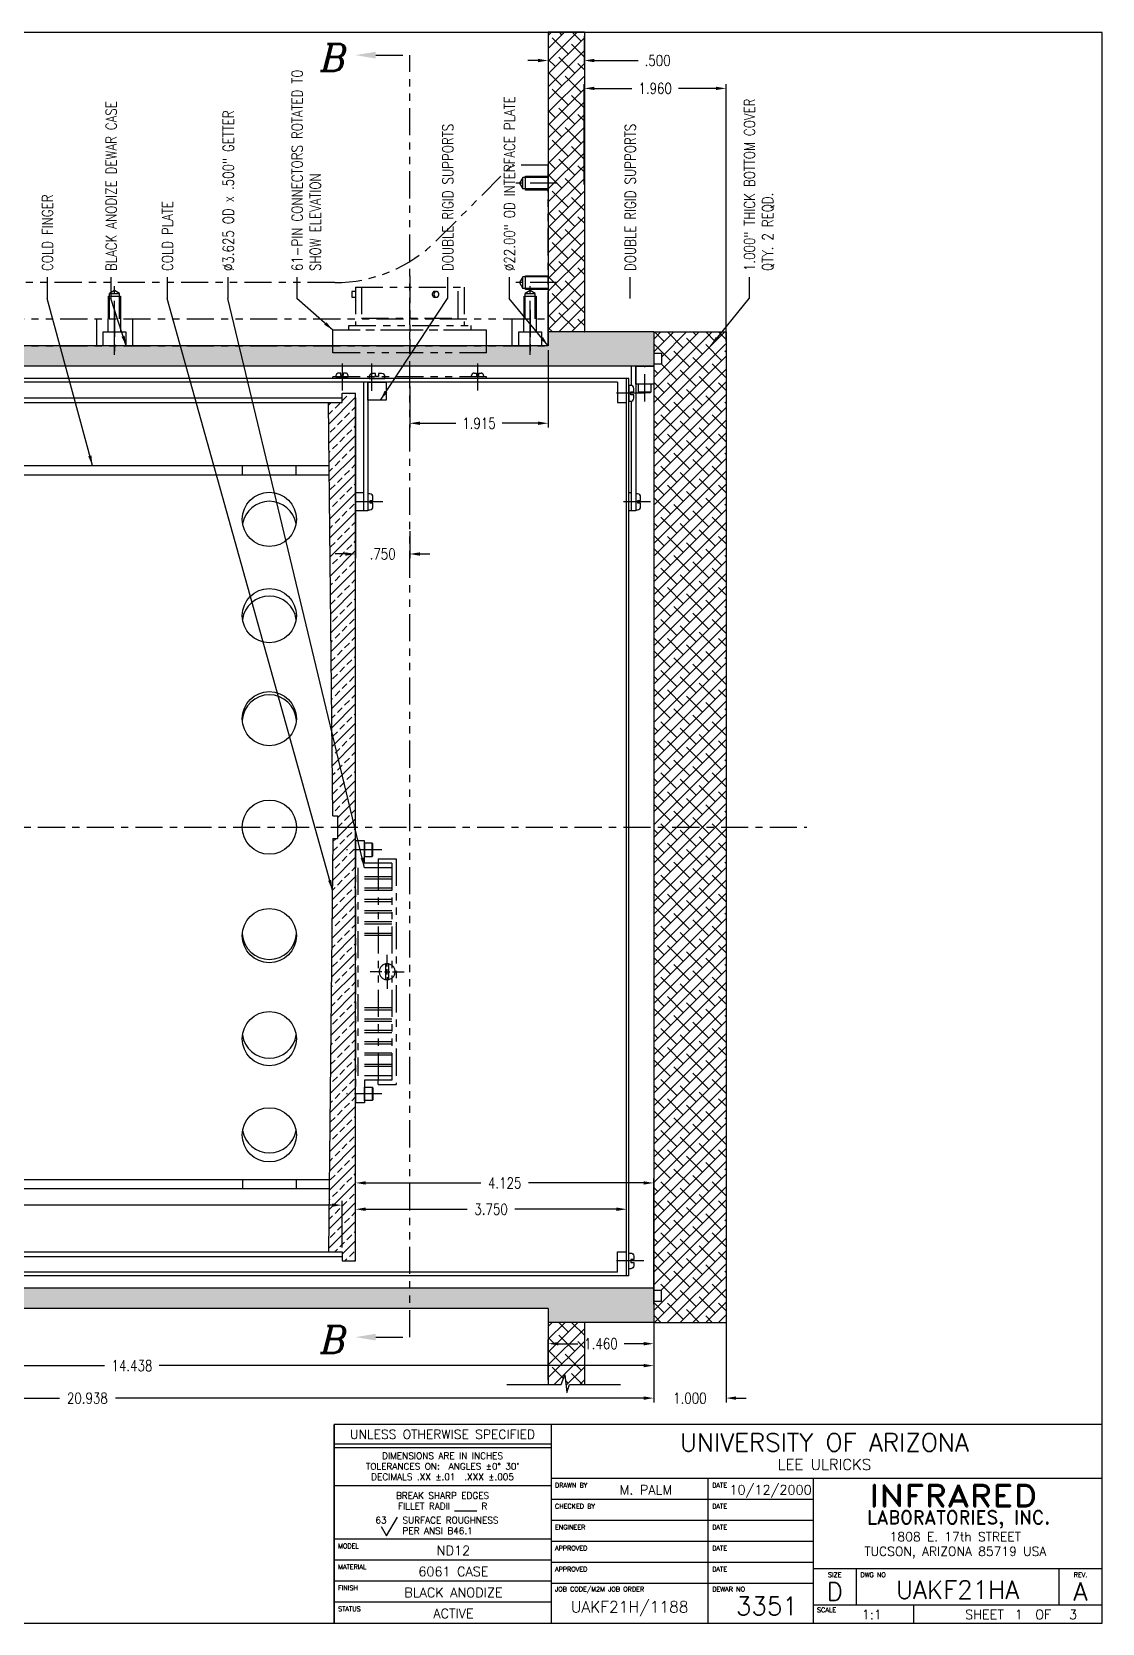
# Model space of a CAD drawing. Extents: x -84 to 28, y 0 to 23.
# Drawn here: x 13.03 to 27.83, y 0.74 to 22.75 of the extents above; entities that cross this region are included whole.
import ezdxf
from ezdxf.enums import TextEntityAlignment as Align

# ---------------------------------------------------------------- set-up
doc = ezdxf.new("R2010")
doc.units = 0
doc.header["$LTSCALE"] = 0.3
doc.header["$MEASUREMENT"] = 0
doc.linetypes.add('CENTER', pattern=[2, 1.25, -0.25, 0.25, -0.25])
doc.linetypes.add('PHANTOM', pattern=[2.5, 1.25, -0.25, 0.25, -0.25, 0.25, -0.25])
doc.layers.get('DEFPOINTS').update_dxf_attribs({"linetype": 'CONTINUOUS'})
for name, color, linetype in [('BDR1', 2, 'CONTINUOUS'), ('CENTER', 4, 'CENTER'), ('CONSTRUCT', 2, 'CONTINUOUS'), ('DIMENSION', 1, 'CONTINUOUS'), ('HATCH', 6, 'CONTINUOUS'), ('OBJECT', 2, 'CONTINUOUS'), ('PHANTOM', 5, 'PHANTOM'), ('TTL1', 2, 'CONTINUOUS'), ('TTL2', 1, 'CONTINUOUS'), ('TTL3', 6, 'CONTINUOUS')]:
    doc.layers.add(name, color=color, linetype=linetype)
doc.styles.add('ITALICC', font='italicc', dxfattribs={"height": 0.5})
doc.styles.add('ROMANS', font='romans.shx', dxfattribs={"width": 0.8, "height": 0.15})
doc.styles.add('TTL_FNCY', font='romand.shx')
doc.styles.add('TTL_STD', font='ROMANS.SHX')
doc.dimstyles.new('D-SIZE', dxfattribs={"dimscale": 0, "dimtxt": 0.15, "dimasz": 0.14, "dimexe": 0.06, "dimexo": 0.06, "dimgap": 0.09, "dimtad": 0, "dimdec": 3, "dimzin": 4, "dimtxsty": 'ROMANS', "dimcen": 0.09, "dimazin": 3, "dimtfac": 1, "dimtdec": 3, "dimtofl": 0, "dimtmove": 0, "dimatfit": 3, "dimtolj": 1, "dimtzin": 4})
pattern_1 = [(45, (39.09816, 11.75323), (-0.08838835, 0.08838835), []), (135, (39.09816, 11.75323), (-0.26516504, 0.08838835), [0.3125, -0.1875])]

# ---------------------------------------------------------------- blocks, each defined once
blk = doc.blocks.new('*U15')
at = {"layer": 'CENTER'}
blk.add_line((-0.205, 0), (0.25, 0), dxfattribs=at)
at = {"layer": 'OBJECT'}
blk.add_lwpolyline([(-0.026, 0.1095, 0.4142136), (-0.068, 0.0675), (-0.068, 0.0195), (-0.028, 0.0195), (-0.028, -0.0195), (-0.068, -0.0195), (-0.068, -0.0675, 0.4142136), (-0.026, -0.1095), (0, -0.1095), (0, 0.1095)], format="xyb", close=True, dxfattribs=at)
blk = doc.blocks.new('DSIZE')
at = {"layer": 'BDR1'}
for p, q in [((0, 22), (0, 0)), ((34, 22), (0, 22)), ((34, 0), (34, 22)), ((0, 0), (34, 0))]:
    blk.add_line(p, q, dxfattribs=at)
at = {"layer": 'TTL1'}
for p, q in [((23.375, 2.75), (23.375, 0)), ((23.375, 0), (23.375, 2.75)), ((34, 2.75), (23.375, 2.75)), ((26.375, 2.75), (26.375, 0)), ((26.375, 2.475), (23.375, 2.475)), ((26.375, 2.425), (23.375, 2.425)), ((34, 2), (26.375, 2)), ((28.55, 0), (28.55, 2)), ((30, 2), (30, 0)), ((26.375, 1.9), (23.375, 1.9)), ((30, 1.71), (26.375, 1.71)), ((30, 1.42), (26.375, 1.42)), ((26.375, 1.16), (23.375, 1.16)), ((30, 1.13), (26.375, 1.13)), ((26.375, 0.87), (23.375, 0.87)), ((30, 0.84), (26.375, 0.84)), ((34, 0.75), (30, 0.75)), ((30.6, 0.25), (30.6, 0.75)), ((33.4, 0.75), (33.4, 0.25)), ((26.375, 0.58), (23.375, 0.58)), ((30, 0.55), (26.375, 0.55)), ((26.375, 0.29), (23.375, 0.29)), ((34, 0.25), (30, 0.25)), ((31.39, 0.25), (31.39, 0))]:
    blk.add_line(p, q, dxfattribs=at)
at = {"layer": 'TTL3'}
for p, q in [((24.026, 1.338), (24.101, 1.208)), ((24.101, 1.208), (24.251, 1.468))]:
    blk.add_line(p, q, dxfattribs=at)
at = {"layer": 'TTL1', "style": 'TTL_STD'}
for tag, height, flags, p in [('DWG-NAME', 0.25, 4, (30.157, 2.375)), ('DWG-NO', 0.25, 4, (32, 0.337)), ('CODE', 0.156, 12, (27.463, 0.148)), ('DEWAR-NO', 0.25, 12, (29.362, 0.113))]:
    blk.add_attdef(tag, text='', height=height, dxfattribs=dict(at, flags=flags)).set_placement(p, align=Align.CENTER)
at = {"layer": 'TTL2'}
for s, height, style, p in [('UNLESS OTHERWISE SPECIFIED', 0.125, 'TTL_STD', (24.875, 2.55)), ('LABORATORIES, INC.', 0.1875, 'TTL_FNCY', (32.015, 1.371)), ('1808 E. 17th STREET', 0.125, 'TTL_STD', (31.968, 1.133)), ('TUCSON, ARIZONA 85719 USA', 0.125, 'TTL_STD', (31.968, 0.931)), ('D', 0.25, 'TTL_STD', (30.3, 0.312)), ('SHEET    OF', 0.13, 'TTL_STD', (32.7, 0.055))]:
    blk.add_text(s, height=height, dxfattribs=dict(at, style=style)).set_placement(p, align=Align.CENTER)
at = {"layer": 'TTL2', "style": 'TTL_FNCY', "width": 1.115273}
blk.add_text('INFRARED', height=0.3, dxfattribs=at).set_placement((30.777, 1.612), (33.103, 1.612), align=Align.FIT)
at = {"layer": 'TTL2', "style": 'TTL_STD'}
for tag, height, flags, p in [('DWG-DESC', 0.15, 4, (30.157, 2.12)), ('DRAFTER', 0.13, 4, (27.687, 1.78)), ('DATE-ISSUE', 0.13, 4, (29.412, 1.78)), ('MODEL', 0.13, 4, (25.025, 0.94)), ('MAT_L', 0.13, 12, (25.025, 0.65)), ('FIN', 0.13, 12, (25.025, 0.36)), ('DWG-REV', 0.25, 12, (33.7, 0.312)), ('STATUS', 0.13, 12, (25.025, 0.07)), ('DWG-SCALE', 0.13, 12, (30.812, 0.055)), ('SH_NO', 0.13, 4, (32.844, 0.055)), ('SH_NO', 0.13, 4, (33.597, 0.055))]:
    blk.add_attdef(tag, text='', height=height, dxfattribs=dict(at, flags=flags)).set_placement(p, align=Align.CENTER)
at = {"layer": 'TTL3', "style": 'TTL_STD'}
for s, height, p in [("TOLERANCES ON:  ANGLES %%p0%%d 30'", 0.09, (24.875, 2.124)), ('DIMENSIONS ARE IN INCHES', 0.09, (24.875, 2.27)), ('DECIMALS .XX %%p.01  .XXX %%p.005', 0.09, (24.875, 1.979)), ('BREAK SHARP EDGES', 0.09, (24.875, 1.72)), ('FILLET RADII %%u     %%u R', 0.09, (24.875, 1.574)), ('63', 0.09, (24.024, 1.379)), ('SIZE', 0.065, (30.3, 0.637)), ('REV.', 0.065, (33.7, 0.637))]:
    blk.add_text(s, height=height, dxfattribs=at).set_placement(p, align=Align.CENTER)
for s, height, p in [('DRAWN BY', 0.065, (26.43, 1.875)), ('DATE', 0.065, (28.605, 1.875)), ('CHECKED BY', 0.065, (26.43, 1.585)), ('DATE', 0.065, (28.605, 1.585)), ('SURFACE ROUGHNESS', 0.09, (24.321, 1.379)), ('PER ANSI B46.1', 0.09, (24.321, 1.233)), ('ENGINEER', 0.065, (26.43, 1.295)), ('DATE', 0.065, (28.605, 1.295)), ('MODEL', 0.065, (23.43, 1.035)), ('APPROVED', 0.065, (26.43, 1.005)), ('DATE', 0.065, (28.605, 1.005)), ('MATERIAL', 0.065, (23.43, 0.745)), ('APPROVED', 0.065, (26.43, 0.715)), ('DATE', 0.065, (28.605, 0.715)), ('DWG NO', 0.065, (30.655, 0.637)), ('FINISH', 0.065, (23.43, 0.455)), ('JOB CODE/M2M JOB ORDER', 0.065, (26.43, 0.438)), ('DEWAR NO', 0.065, (28.605, 0.438)), ('STATUS', 0.065, (23.43, 0.165)), ('SCALE', 0.065, (30.055, 0.15))]:
    blk.add_text(s, height=height, dxfattribs=at).set_placement(p)
blk = doc.blocks.new('*D22')
at = {"layer": 'DEFPOINTS', "color": 0}
for p in [(21.63, 5.097), (22.63, 5.097), (22.63, 3.856)]:
    blk.add_point(p, dxfattribs=at)
at = {"layer": 'DIMENSION', "color": 0}
for p, q in [((21.63, 5.037), (21.63, 3.796)), ((22.63, 5.037), (22.63, 3.796)), ((21.49, 3.856), (21.35, 3.856)), ((22.77, 3.856), (22.91, 3.856))]:
    blk.add_line(p, q, dxfattribs=at)
for points in [[(21.49, 3.879), (21.49, 3.832), (21.63, 3.856)], [(22.77, 3.879), (22.77, 3.832), (22.63, 3.856)]]:
    blk.add_solid(points, dxfattribs=at)
at = {"layer": 'DIMENSION', "color": 0, "insert": (22.13, 3.856), "char_height": 0.15, "attachment_point": 5, "style": 'ROMANS'}
blk.add_mtext('\\A1;1.000', dxfattribs=at)
blk = doc.blocks.new('PC')
at = {"layer": 'PHANTOM'}
for p, q in [((66.54, 24.308), (66.54, 23.254)), ((65.74, 24.093), (65.74, 24.013)), ((65.79, 24.093), (65.74, 24.093)), ((65.74, 24.013), (65.79, 24.013)), ((65.79, 24.153), (65.79, 23.621)), ((65.79, 24.153), (67.29, 24.153)), ((65.87, 24.153), (65.87, 23.724)), ((66.885, 24.093), (66.908, 24.093)), ((66.885, 24.013), (66.908, 24.013)), ((67.21, 23.724), (67.21, 24.153)), ((67.29, 24.153), (67.29, 23.621)), ((67.602, 23.558), (65.477, 23.558)), ((65.477, 23.246), (65.477, 23.558)), ((65.87, 23.724), (67.21, 23.724)), ((67.602, 23.246), (67.602, 23.558)), ((67.602, 23.246), (65.477, 23.246))]:
    blk.add_line(p, q, dxfattribs=at)
for points in [[(66.885, 24.093), (66.885, 24.093), (66.885, 24.093), (66.885, 24.093, 0.111998), (66.872, 24.09, 0.103098), (66.861, 24.082, 0.092589), (66.853, 24.069, 0.086319), (66.851, 24.053, 0.086319)], [(66.851, 24.053, 0.086319), (66.853, 24.038, 0.092589), (66.861, 24.025, 0.103098), (66.872, 24.016, 0.111998), (66.885, 24.013), (66.885, 24.013), (66.885, 24.013)]]:
    blk.add_lwpolyline(points, format="xyb", dxfattribs=at)
blk.add_lwpolyline([(66.874, 24.053, 0.086319), (66.876, 24.038, 0.092589), (66.884, 24.025, 0.103098), (66.895, 24.016, 0.111998), (66.908, 24.013, 0.111998), (66.921, 24.016, 0.103098), (66.933, 24.025, 0.092589), (66.94, 24.038, 0.086319), (66.943, 24.053, 0.086319), (66.94, 24.069, 0.092589), (66.933, 24.082, 0.103098), (66.921, 24.09, 0.111998), (66.908, 24.093, 0.111998), (66.895, 24.09, 0.103098), (66.884, 24.082, 0.092589), (66.876, 24.069, 0.086319)], format="xyb", close=True, dxfattribs=at)
blk.add_lwpolyline([(67.383, 23.621), (67.383, 23.558), (65.696, 23.558), (65.696, 23.621)], close=True, dxfattribs=at)
blk = doc.blocks.new('*D24')
at = {"layer": 'DEFPOINTS', "color": 0}
for p in [(0.693, 5.097), (21.63, 5.097), (0.693, 3.856)]:
    blk.add_point(p, dxfattribs=at)
at = {"layer": 'DIMENSION', "color": 0}
for p, q in [((0.693, 5.037), (0.693, 3.796)), ((21.63, 5.037), (21.63, 3.796)), ((0.833, 3.856), (13.408, 3.856)), ((21.49, 3.856), (14.182, 3.856))]:
    blk.add_line(p, q, dxfattribs=at)
for points in [[(0.833, 3.879), (0.833, 3.832), (0.693, 3.856)], [(21.49, 3.879), (21.49, 3.832), (21.63, 3.856)]]:
    blk.add_solid(points, dxfattribs=at)
at = {"layer": 'DIMENSION', "color": 0, "insert": (13.795, 3.856), "char_height": 0.15, "attachment_point": 5, "style": 'ROMANS'}
blk.add_mtext('\\A1;20.938', dxfattribs=at)
blk = doc.blocks.new('*D26')
at = {"layer": 'DEFPOINTS', "color": 0}
for p in [(7.193, 5.097), (21.63, 5.097), (7.193, 4.305)]:
    blk.add_point(p, dxfattribs=at)
at = {"layer": 'DIMENSION', "color": 0}
for p, q in [((7.193, 5.037), (7.193, 4.245)), ((21.63, 5.037), (21.63, 4.245)), ((7.333, 4.305), (14.033, 4.305)), ((21.49, 4.305), (14.79, 4.305))]:
    blk.add_line(p, q, dxfattribs=at)
for points in [[(7.333, 4.329), (7.333, 4.282), (7.193, 4.305)], [(21.49, 4.329), (21.49, 4.282), (21.63, 4.305)]]:
    blk.add_solid(points, dxfattribs=at)
at = {"layer": 'DIMENSION', "color": 0, "insert": (14.412, 4.305), "char_height": 0.15, "attachment_point": 5, "style": 'ROMANS'}
blk.add_mtext('\\A1;14.438', dxfattribs=at)
blk = doc.blocks.new('*D27')
at = {"layer": 'DEFPOINTS', "color": 0}
for p in [(17.318, 6.525), (4.568, 5.816), (17.318, 5.878)]:
    blk.add_point(p, dxfattribs=at)
at = {"layer": 'DIMENSION', "color": 0}
for p, q in [((4.568, 5.876), (4.568, 6.585)), ((4.708, 6.525), (10.564, 6.525)), ((17.178, 6.525), (11.321, 6.525)), ((17.318, 5.938), (17.318, 6.585))]:
    blk.add_line(p, q, dxfattribs=at)
for points in [[(4.708, 6.548), (4.708, 6.502), (4.568, 6.525)], [(17.178, 6.548), (17.178, 6.502), (17.318, 6.525)]]:
    blk.add_solid(points, dxfattribs=at)
at = {"layer": 'DIMENSION', "color": 0, "insert": (10.943, 6.525), "char_height": 0.15, "attachment_point": 5, "style": 'ROMANS'}
blk.add_mtext('\\A1;12.750', dxfattribs=at)
blk = doc.blocks.new('*D28')
at = {"layer": 'DEFPOINTS', "color": 0}
for p in [(21.63, 6.832), (17.505, 5.753), (21.63, 5.097)]:
    blk.add_point(p, dxfattribs=at)
at = {"layer": 'DIMENSION', "color": 0}
for p, q in [((17.505, 5.813), (17.505, 6.892)), ((17.645, 6.832), (19.238, 6.832)), ((21.49, 6.832), (19.898, 6.832)), ((21.63, 5.157), (21.63, 6.892))]:
    blk.add_line(p, q, dxfattribs=at)
for points in [[(17.645, 6.855), (17.645, 6.809), (17.505, 6.832)], [(21.49, 6.855), (21.49, 6.809), (21.63, 6.832)]]:
    blk.add_solid(points, dxfattribs=at)
at = {"layer": 'DIMENSION', "color": 0, "insert": (19.568, 6.832), "char_height": 0.15, "attachment_point": 5, "style": 'ROMANS'}
blk.add_mtext('\\A1;4.125', dxfattribs=at)
blk = doc.blocks.new('PH_GETTER')
at = {"layer": 'PHANTOM'}
for p, q in [((-25.662, -0.188), (-25.662, -3.812)), ((-25.537, -0.188), (-25.662, -0.188)), ((-25.537, -0.5), (-25.537, -0.188)), ((-25.3, -0.312), (-25.787, -0.312)), ((-25.349, -0.438), (-25.099, -0.438)), ((-25.349, -0.438), (-25.349, -0.5)), ((-25.099, -0.438), (-25.099, -3.562)), ((-25.63, -0.562), (-25.63, -3.438)), ((-25.162, -0.562), (-25.63, -0.562)), ((-25.349, -0.5), (-25.537, -0.5)), ((-25.349, -0.5), (-25.349, -3.5)), ((-25.162, -0.5), (-25.349, -0.5)), ((-25.162, -0.5), (-25.162, -3.5)), ((-25.162, -0.688), (-25.63, -0.688)), ((-25.162, -0.719), (-25.63, -0.719)), ((-25.162, -0.844), (-25.63, -0.844)), ((-25.162, -0.875), (-25.63, -0.875)), ((-25.162, -1), (-25.63, -1)), ((-25.162, -1.031), (-25.63, -1.031)), ((-25.162, -1.156), (-25.63, -1.156)), ((-25.162, -1.188), (-25.63, -1.188)), ((-25.162, -1.312), (-25.63, -1.312)), ((-25.162, -1.344), (-25.63, -1.344)), ((-25.162, -1.469), (-25.63, -1.469)), ((-25.162, -1.5), (-25.63, -1.5)), ((-25.224, -1.927), (-25.224, -1.765)), ((-25.224, -2.037), (-25.224, -1.964)), ((-25.297, -2), (-25.459, -2)), ((-25.261, -2), (-25.188, -2)), ((-25.224, -2.073), (-25.224, -2.235)), ((-25.151, -2), (-24.99, -2)), ((-25.162, -2.5), (-25.63, -2.5)), ((-25.162, -2.531), (-25.63, -2.531)), ((-25.162, -2.656), (-25.63, -2.656)), ((-25.162, -2.688), (-25.63, -2.688)), ((-25.162, -2.812), (-25.63, -2.812)), ((-25.162, -2.844), (-25.63, -2.844)), ((-25.162, -2.969), (-25.63, -2.969)), ((-25.162, -3), (-25.63, -3)), ((-25.162, -3.125), (-25.63, -3.125)), ((-25.162, -3.156), (-25.63, -3.156)), ((-25.162, -3.281), (-25.63, -3.281)), ((-25.162, -3.312), (-25.63, -3.312)), ((-25.162, -3.438), (-25.63, -3.438)), ((-25.537, -3.5), (-25.537, -3.812)), ((-25.349, -3.5), (-25.537, -3.5)), ((-25.162, -3.5), (-25.349, -3.5)), ((-25.349, -3.562), (-25.349, -3.5)), ((-25.3, -3.688), (-25.787, -3.688)), ((-25.537, -3.596), (-25.434, -3.596)), ((-25.537, -3.779), (-25.537, -3.596)), ((-25.434, -3.596), (-25.434, -3.779)), ((-25.434, -3.596), (-25.425, -3.605)), ((-25.425, -3.605), (-25.425, -3.77)), ((-25.349, -3.562), (-25.099, -3.562)), ((-25.537, -3.812), (-25.662, -3.812)), ((-25.434, -3.779), (-25.537, -3.779)), ((-25.425, -3.77), (-25.434, -3.779))]:
    blk.add_line(p, q, dxfattribs=at)
blk.add_lwpolyline([(-25.434, -0.404), (-25.425, -0.395), (-25.425, -0.23), (-25.434, -0.221), (-25.537, -0.221), (-25.537, -0.404), (-25.434, -0.404), (-25.434, -0.221)], dxfattribs=at)
for points in [[(-25.205, -1.892, 1), (-25.244, -2.108), (-25.244, -1.892)], [(-25.244, -2.108, 1), (-25.205, -1.892), (-25.205, -2.108)]]:
    blk.add_lwpolyline(points, format="xyb", dxfattribs=at)
blk = doc.blocks.new('*D38')
at = {"layer": 'DEFPOINTS', "color": 0}
for p in [(21.255, 6.468), (17.505, 6.206), (21.255, 5.878)]:
    blk.add_point(p, dxfattribs=at)
at = {"layer": 'DIMENSION', "color": 0}
for p, q in [((17.505, 6.266), (17.505, 6.528)), ((17.645, 6.468), (19.05, 6.468)), ((21.115, 6.468), (19.71, 6.468)), ((21.255, 5.938), (21.255, 6.528))]:
    blk.add_line(p, q, dxfattribs=at)
for points in [[(17.645, 6.492), (17.645, 6.445), (17.505, 6.468)], [(21.115, 6.492), (21.115, 6.445), (21.255, 6.468)]]:
    blk.add_solid(points, dxfattribs=at)
at = {"layer": 'DIMENSION', "color": 0, "insert": (19.38, 6.468), "char_height": 0.15, "attachment_point": 5, "style": 'ROMANS'}
blk.add_mtext('\\A1;3.750', dxfattribs=at)
blk = doc.blocks.new('*D39')
at = {"layer": 'DEFPOINTS', "color": 0}
for p in [(17.505, 17.753), (18.255, 15.909), (18.255, 15.531)]:
    blk.add_point(p, dxfattribs=at)
at = {"layer": 'DIMENSION', "color": 0}
for p, q in [((17.505, 17.693), (17.505, 15.471)), ((18.255, 15.849), (18.255, 15.471)), ((17.365, 15.531), (17.225, 15.531)), ((18.395, 15.531), (18.535, 15.531))]:
    blk.add_line(p, q, dxfattribs=at)
for points in [[(17.365, 15.554), (17.365, 15.507), (17.505, 15.531)], [(18.395, 15.554), (18.395, 15.507), (18.255, 15.531)]]:
    blk.add_solid(points, dxfattribs=at)
at = {"layer": 'DIMENSION', "color": 0, "insert": (17.88, 15.531), "char_height": 0.15, "attachment_point": 5, "style": 'ROMANS'}
blk.add_mtext('\\A1;.750', dxfattribs=at)
blk = doc.blocks.new('*D52')
at = {"layer": 'DEFPOINTS', "color": 0}
for p in [(20.17, 18.409), (18.255, 17.909), (20.17, 17.339)]:
    blk.add_point(p, dxfattribs=at)
at = {"layer": 'DIMENSION', "color": 0}
for p, q in [((20.17, 18.349), (20.17, 17.279)), ((18.255, 17.849), (18.255, 17.279)), ((18.395, 17.339), (18.891, 17.339)), ((20.03, 17.339), (19.534, 17.339))]:
    blk.add_line(p, q, dxfattribs=at)
for points in [[(18.395, 17.363), (18.395, 17.316), (18.255, 17.339)], [(20.03, 17.363), (20.03, 17.316), (20.17, 17.339)]]:
    blk.add_solid(points, dxfattribs=at)
at = {"layer": 'DIMENSION', "color": 0, "insert": (19.213, 17.339), "char_height": 0.15, "attachment_point": 5, "style": 'ROMANS'}
blk.add_mtext('\\A1;1.915', dxfattribs=at)
blk = doc.blocks.new('*D54')
at = {"layer": 'DEFPOINTS', "color": 0}
for p in [(22.63, 21.971), (20.67, 20.581), (22.63, 18.409)]:
    blk.add_point(p, dxfattribs=at)
at = {"layer": 'DIMENSION', "color": 0}
for p, q in [((20.67, 20.641), (20.67, 22.031)), ((22.63, 18.469), (22.63, 22.031)), ((20.81, 21.971), (21.329, 21.971)), ((22.49, 21.971), (21.972, 21.971))]:
    blk.add_line(p, q, dxfattribs=at)
for points in [[(20.81, 21.994), (20.81, 21.948), (20.67, 21.971)], [(22.49, 21.994), (22.49, 21.948), (22.63, 21.971)]]:
    blk.add_solid(points, dxfattribs=at)
at = {"layer": 'DIMENSION', "color": 0, "insert": (21.65, 21.971), "char_height": 0.15, "attachment_point": 5, "style": 'ROMANS'}
blk.add_mtext('\\A1;1.960', dxfattribs=at)
blk = doc.blocks.new('*D55')
at = {"layer": 'DEFPOINTS', "color": 0}
for p in [(20.17, 22.753), (20.67, 22.753), (20.67, 22.356)]:
    blk.add_point(p, dxfattribs=at)
at = {"layer": 'DIMENSION', "color": 0}
for p, q in [((20.17, 22.693), (20.17, 22.296)), ((20.67, 22.693), (20.67, 22.296)), ((20.03, 22.356), (19.89, 22.356)), ((20.81, 22.356), (21.414, 22.356))]:
    blk.add_line(p, q, dxfattribs=at)
for points in [[(20.03, 22.38), (20.03, 22.333), (20.17, 22.356)], [(20.81, 22.38), (20.81, 22.333), (20.67, 22.356)]]:
    blk.add_solid(points, dxfattribs=at)
at = {"layer": 'DIMENSION', "color": 0, "insert": (21.684, 22.356), "char_height": 0.15, "attachment_point": 5, "style": 'ROMANS'}
blk.add_mtext('\\A1;.500', dxfattribs=at)
blk = doc.blocks.new('*D56')
at = {"layer": 'DEFPOINTS', "color": 0}
for p in [(21.63, 4.641), (20.17, 4.608), (20.17, 4.045)]:
    blk.add_point(p, dxfattribs=at)
at = {"layer": 'DIMENSION', "color": 0}
for p, q in [((20.17, 4.105), (20.17, 4.668)), ((20.31, 4.608), (20.579, 4.608)), ((21.49, 4.608), (21.222, 4.608)), ((21.63, 4.581), (21.63, 4.548))]:
    blk.add_line(p, q, dxfattribs=at)
for points in [[(20.31, 4.632), (20.31, 4.585), (20.17, 4.608)], [(21.49, 4.632), (21.49, 4.585), (21.63, 4.608)]]:
    blk.add_solid(points, dxfattribs=at)
at = {"layer": 'DIMENSION', "color": 0, "insert": (20.9, 4.608), "char_height": 0.15, "attachment_point": 5, "style": 'ROMANS'}
blk.add_mtext('\\A1;1.460', dxfattribs=at)
blk = doc.blocks.new('*U113')
at = {"layer": 'CENTER'}
blk.add_line((-0.125, 0), (0.5, 0), dxfattribs=at)
at = {"layer": 'PHANTOM'}
for p, q in [((0.194, 0.0885), (0.375, 0.0885)), ((0.194, -0.0885), (0.375, -0.0885))]:
    blk.add_line(p, q, dxfattribs=at)
blk.add_lwpolyline([(0, 0.15625), (0.194, 0.15625), (0.194, -0.15625), (0, -0.15625)], dxfattribs=at)
blk = doc.blocks.new('GUSSET_ASSEM_SIDE')
at = {"layer": 'PHANTOM'}
for p, q in [((-20.467, 15.057), (-19.428, 16.096)), ((-18.928, 16.096), (-19.428, 16.096)), ((-18.928, 13.971), (-18.928, 16.096)), ((-18.928, 15.925), (-19.278, 15.925)), ((-18.803, 15.846), (-19.451, 15.846)), ((-18.928, 15.766), (-19.278, 15.766)), ((-18.928, 14.55), (-19.278, 14.55)), ((-30.928, 14.221), (-30.678, 14.471)), ((-30.746, 13.971), (-30.746, 14.321)), ((-30.678, 13.846), (-30.678, 14.487)), ((-21.881, 14.471), (-30.678, 14.471)), ((-30.61, 13.971), (-30.61, 14.321)), ((-24.996, 13.971), (-24.996, 14.321)), ((-24.928, 13.846), (-24.928, 14.487)), ((-24.86, 13.971), (-24.86, 14.321)), ((-18.803, 14.471), (-19.451, 14.471)), ((-18.928, 14.391), (-19.278, 14.391)), ((-19.246, 13.971), (-19.246, 14.321)), ((-19.178, 13.846), (-19.178, 14.487)), ((-19.11, 13.971), (-19.11, 14.321)), ((-30.928, 13.971), (-30.928, 14.221)), ((-30.678, 14.096), (-30.678, 13.471)), ((-24.928, 14.096), (-24.928, 13.471)), ((-19.178, 14.096), (-19.178, 13.471)), ((-30.928, 13.971), (-30.928, 13.596)), ((-30.928, 13.971), (-18.928, 13.971)), ((-30.928, 13.971), (-18.928, 13.971)), ((-30.428, 13.971), (-30.428, 13.596)), ((-25.178, 13.971), (-25.178, 13.596)), ((-24.678, 13.971), (-24.678, 13.596)), ((-19.428, 13.596), (-19.428, 13.971)), ((-18.928, 13.596), (-18.928, 13.971)), ((-30.928, 13.596), (-18.928, 13.596))]:
    blk.add_line(p, q, dxfattribs=at)
for points in [[(-19.326, 15.846), (-19.278, 15.766), (-19.278, 15.925), (-19.326, 15.846)], [(-18.928, 15.751), (-19.24, 15.751), (-19.24, 15.941), (-18.928, 15.941)], [(-19.326, 14.471), (-19.278, 14.391), (-19.278, 14.55), (-19.326, 14.471)], [(-18.928, 14.376), (-19.24, 14.376), (-19.24, 14.566), (-18.928, 14.566)], [(-30.678, 14.362), (-30.746, 14.321), (-30.61, 14.321), (-30.678, 14.362)], [(-24.928, 14.362), (-24.996, 14.321), (-24.86, 14.321), (-24.928, 14.362)], [(-19.178, 14.362), (-19.246, 14.321), (-19.11, 14.321), (-19.178, 14.362)], [(-30.76, 13.971), (-30.76, 14.283), (-30.596, 14.283), (-30.596, 13.971)], [(-25.01, 13.971), (-25.01, 14.283), (-24.846, 14.283), (-24.846, 13.971)], [(-19.26, 13.971), (-19.26, 14.283), (-19.096, 14.283), (-19.096, 13.971)]]:
    blk.add_lwpolyline(points, dxfattribs=at)
blk.add_arc((-21.881, 16.471), 2, 270, 315, dxfattribs=at)
at = {"layer": 'PHANTOM', "rotation": 90}
for p in [(-30.678, 13.596), (-24.928, 13.596), (-19.178, 13.596)]:
    blk.add_blockref('*U113', p, dxfattribs=at)

msp = doc.modelspace()

# ---------------------------------------------------------------- hatches: boundary and pattern name
at = {"layer": 'HATCH'}
h = msp.add_hatch(dxfattribs=at)
h.set_pattern_fill('ANSI38', color=256, style=0)
h.set_pattern_definition(pattern_1)
h.paths.add_polyline_path([(20.6704, 22.7429), (20.1704, 22.7429), (20.1704, 18.6032), (20.6704, 18.6032)])
h = msp.add_hatch(dxfattribs=at)
h.set_pattern_fill('ANSI38', color=256, style=0)
h.set_pattern_definition(pattern_1)
h.paths.add_polyline_path([(21.6304, 18.6032), (20.1704, 18.6032), (20.1704, 18.4095), (7.1929, 18.4095), (7.0679, 18.2845), (2.5679, 18.2845), (2.4429, 18.4095), (0.6929, 18.4095), (0.6929, 18.1282), (21.6304, 18.1282)])
h.paths.add_polyline_path([(21.6304, 5.3782), (0.6929, 5.3782), (0.6929, 5.097), (2.4429, 5.097), (2.5679, 5.222), (7.0679, 5.222), (7.1929, 5.097), (20.1704, 5.097), (20.1704, 4.9032), (21.6304, 4.9032)])
h = msp.add_hatch(dxfattribs=at)
h.set_pattern_fill('ANSI38', color=256, style=0)
h.set_pattern_definition(pattern_1)
h.paths.add_polyline_path([(22.6304, 18.6032), (21.6304, 18.6032), (21.6304, 18.3095), (21.7354, 18.3095), (21.7354, 18.1595), (21.6304, 18.1595), (21.6304, 5.347), (21.7354, 5.347), (21.7354, 5.197), (21.6304, 5.197), (21.6304, 4.9032), (22.6304, 4.9032)])
h = msp.add_hatch(dxfattribs=at)
h.set_pattern_fill('ANSI33', color=256, scale=0.75, style=0)
h.set_pattern_definition([(45, (-44.26423, 0.74293), (-0.1325825, 0.1325825), []), (45, (-44.13165, 0.74293), (-0.1325825, 0.1325825), [0.09375, -0.046875])])
h.paths.add_polyline_path([(17.5054, 17.7532), (17.3179, 17.7532), (17.3179, 17.6282), (17.1304, 17.6282), (17.1929, 11.9095), (17.2554, 11.9095), (17.2554, 11.597), (17.1929, 11.597), (17.1304, 5.8782), (17.3179, 5.8782), (17.3179, 5.7532), (17.5054, 5.7532)])
h = msp.add_hatch(dxfattribs=at)
h.set_pattern_fill('ANSI38', color=256, style=0)
h.set_pattern_definition(pattern_1)
h.paths.add_polyline_path([(20.6704, 4.9032), (20.1704, 4.9032), (20.1704, 4.0448), (20.1706, 4.0448), (20.3511, 4.0448), (20.4022, 4.1794), (20.4301, 3.9334), (20.4626, 4.0448), (20.6704, 4.0448)])

# ---------------------------------------------------------------- linework, layer by layer
at = {"layer": 'CENTER'}
for p, q in [((17.3179, 18.1665), (17.3179, 17.7295)), ((17.7241, 18.1645), (17.7241, 17.7095)), ((19.1929, 18.1665), (19.1929, 17.7295)), ((21.5054, 17.6412), (21.5054, 18.1282)), ((17.8823, 16.2532), (17.4273, 16.2532)), ((21.5854, 16.2532), (21.1304, 16.2532)), ((-0.3887, 11.7532), (23.7474, 11.7532))]:
    msp.add_line(p, q, dxfattribs=at)
at = {"layer": 'CONSTRUCT'}
for p, q in [((21.6304, 18.3095), (21.7354, 18.3095)), ((21.6304, 18.1282), (0.6929, 18.1282)), ((21.6304, 18.1595), (21.7354, 18.1595)), ((21.6304, 5.3782), (0.6929, 5.3782)), ((21.6304, 5.347), (21.7354, 5.347)), ((21.6304, 5.197), (21.7354, 5.197))]:
    msp.add_line(p, q, dxfattribs=at)
at = {"layer": 'DIMENSION'}
for p, q in [((13.2377, 19.3608), (13.2377, 19.0664)), ((14.1197, 19.3608), (14.1197, 19.0664)), ((14.8984, 19.3608), (14.8984, 19.0664)), ((15.7398, 19.3608), (15.7398, 19.0664)), ((16.6926, 19.3608), (16.6926, 19.0664)), ((18.7774, 19.3608), (18.7774, 19.0664)), ((19.6295, 19.3608), (19.6295, 19.0664)), ((21.3009, 19.3608), (21.3009, 19.0664)), ((22.9505, 19.3608), (22.9505, 19.0664))]:
    msp.add_line(p, q, dxfattribs=at)
for points in [[(17.7853, 22.3841), (17.7853, 22.4775), (17.5053, 22.4308)], [(17.7853, 4.6526), (17.7853, 4.746), (17.5053, 4.6993)]]:
    msp.add_solid(points, dxfattribs=at)
at = {"layer": 'OBJECT'}
for p, q in [((20.1704, 22.7532), (20.1704, 18.4095)), ((20.1704, 22.7532), (20.6704, 22.7532)), ((20.6704, 22.7532), (20.6704, 18.6032)), ((21.6304, 18.6032), (20.1704, 18.6032)), ((21.6304, 18.6032), (21.6304, 4.9032)), ((21.6304, 18.6032), (22.6304, 18.6032)), ((22.6304, 18.6032), (22.6304, 4.9032)), ((20.1704, 18.4095), (7.1929, 18.4095)), ((21.7354, 18.3095), (21.7354, 18.1595)), ((21.3179, 18.1282), (21.3179, 17.8624)), ((21.3804, 18.1282), (21.3804, 16.1282)), ((21.2866, 17.9595), (2.1927, 17.9595)), ((21.1304, 17.9095), (2.1927, 17.9095)), ((17.6148, 17.9095), (17.6148, 16.1282)), ((17.6773, 17.9095), (17.6773, 16.1282)), ((21.1304, 17.9095), (21.1304, 17.6282)), ((21.2554, 5.547), (21.2554, 17.9595)), ((21.2866, 5.547), (21.2866, 17.9595)), ((4.5038, 17.6907), (17.3179, 17.6907)), ((4.5679, 17.6282), (17.3179, 17.6282)), ((17.1929, 11.9095), (17.1304, 17.6282)), ((17.3179, 17.7532), (17.5054, 17.7532)), ((17.3179, 17.6282), (17.3179, 17.7532)), ((17.5054, 5.7532), (17.5054, 17.7532)), ((21.1304, 17.6282), (21.2554, 17.6282)), ((21.3179, 17.6441), (21.3179, 16.1282)), ((5.9318, 16.7532), (17.1399, 16.7532)), ((15.9424, 16.6282), (15.9424, 16.7532)), ((16.682, 16.6282), (16.682, 16.7532)), ((5.9318, 16.6282), (17.1413, 16.6282)), ((17.6148, 16.3782), (17.5054, 16.3782)), ((21.3179, 16.3782), (21.2866, 16.3782)), ((17.6148, 16.1282), (17.5054, 16.1282)), ((17.6773, 16.1282), (17.6148, 16.1282)), ((21.3179, 16.1282), (21.2866, 16.1282)), ((21.3804, 16.1282), (21.3179, 16.1282)), ((17.1929, 11.9095), (17.2554, 11.9095)), ((17.2554, 11.9095), (17.2554, 11.597)), ((17.1929, 11.597), (17.1304, 5.8782)), ((17.1929, 11.597), (17.2554, 11.597)), ((5.9318, 6.8782), (17.1413, 6.8782)), ((15.9424, 6.8782), (15.9424, 6.7532)), ((16.682, 6.8782), (16.682, 6.7532)), ((5.9318, 6.7532), (17.1399, 6.7532)), ((17.5054, 6.3157), (17.5054, 6.8157)), ((4.5038, 5.8157), (17.3179, 5.8157)), ((4.5679, 5.8782), (17.3179, 5.8782)), ((17.3179, 5.8782), (17.3179, 5.7532)), ((17.3179, 5.7532), (17.5054, 5.7532)), ((21.1304, 5.597), (21.1304, 5.8782)), ((21.1304, 5.8782), (21.2554, 5.8782)), ((21.1304, 5.597), (2.1927, 5.597)), ((21.2866, 5.547), (2.1927, 5.547)), ((21.7354, 5.197), (21.7354, 5.347)), ((20.1704, 5.097), (7.1929, 5.097)), ((20.1704, 5.097), (20.1704, 4.0448)), ((21.6304, 4.9032), (20.1704, 4.9032)), ((20.6704, 4.9032), (20.6704, 4.0448)), ((21.6304, 4.9032), (22.6304, 4.9032))]:
    msp.add_line(p, q, dxfattribs=at)
for points in [[(21.3804, 18.1282), (21.6304, 18.1282), (21.6304, 17.8782), (21.3804, 17.8782)], [(17.6773, 17.9095), (17.9273, 17.9095), (17.9273, 17.6595), (17.6773, 17.6595)]]:
    msp.add_lwpolyline(points, close=True, dxfattribs=at)
for points in [[(17.9118, 17.9855, 0.4142136), (17.8698, 18.0275), (17.8218, 18.0275), (17.8218, 17.9875), (17.7828, 17.9875), (17.7828, 18.0275), (17.7348, 18.0275, 0.4142136), (17.6928, 17.9855), (17.6928, 17.9595), (17.9118, 17.9595)], [(17.7033, 16.1437, 0.4142136), (17.7453, 16.1857), (17.7453, 16.2337), (17.7053, 16.2337), (17.7053, 16.2727), (17.7453, 16.2727), (17.7453, 16.3207, 0.4142136), (17.7033, 16.3627), (17.6773, 16.3627), (17.6773, 16.1437)], [(21.4064, 16.1437, 0.4142136), (21.4484, 16.1857), (21.4484, 16.2337), (21.4084, 16.2337), (21.4084, 16.2727), (21.4484, 16.2727), (21.4484, 16.3207, 0.4142136), (21.4064, 16.3627), (21.3804, 16.3627), (21.3804, 16.1437)]]:
    msp.add_lwpolyline(points, format="xyb", close=True, dxfattribs=at)
for points in [[(21.4139, 17.7754), (21.423, 17.7662), (21.5877, 17.7662), (21.5969, 17.7754), (21.5969, 17.8782), (21.4139, 17.8782), (21.4139, 17.7754), (21.5969, 17.7754)], [(19.5997, 4.0448), (20.1706, 4.0448), (20.3511, 4.0448), (20.4022, 4.1794), (20.4301, 3.9334), (20.4626, 4.0448), (21.1692, 4.0448)]]:
    msp.add_lwpolyline(points, dxfattribs=at)
for centre in [(16.3122, 16.0097), (16.3122, 14.6783), (16.3122, 13.2532), (16.3122, 11.7532), (16.3122, 10.2532), (16.3122, 8.8282), (16.3122, 7.4968)]:
    msp.add_circle(centre, 0.375, dxfattribs=at)
for centre, start, end in [((16.3122, 15.8847), 9.59407, 170.40593), ((16.3122, 14.5745), 7.9553, 172.0447), ((16.3122, 13.2087), 3.40047, 176.59953), ((16.3122, 10.2977), 183.40047, 356.59953), ((16.3122, 8.932), 187.9553, 352.0447), ((16.3122, 7.6218), 189.59407, 350.40593)]:
    msp.add_arc(centre, 0.375, start, end, dxfattribs=at)
at = {"layer": 'PHANTOM'}
for p, q in [((17.7853, 22.4308), (18.2554, 22.4308)), ((18.2554, 4.6993), (18.2554, 22.4308)), ((19.3179, 17.9795), (17.1929, 17.9795)), ((17.1929, 17.9595), (17.1929, 17.9795)), ((19.1094, 17.9795), (19.1094, 17.9975)), ((19.2764, 17.9795), (19.1094, 17.9795)), ((19.1444, 18.0325), (19.1774, 18.0325)), ((19.1774, 18.0325), (19.1774, 18.0015)), ((19.1774, 18.0015), (19.2084, 18.0015)), ((19.2084, 18.0015), (19.2084, 18.0325)), ((19.2084, 18.0325), (19.2414, 18.0325)), ((19.2764, 17.9975), (19.2764, 17.9795)), ((19.3179, 17.9595), (19.3179, 17.9795)), ((17.7853, 4.6993), (18.2554, 4.6993))]:
    msp.add_line(p, q, dxfattribs=at)
msp.add_lwpolyline([(17.4014, 17.9975, 0.4142136), (17.3664, 18.0325), (17.3334, 18.0325), (17.3334, 18.0015), (17.3024, 18.0015), (17.3024, 18.0325), (17.2694, 18.0325, 0.4142136), (17.2344, 17.9975), (17.2344, 17.9795), (17.4014, 17.9795)], format="xyb", close=True, dxfattribs=at)
for centre, start, end in [((19.1444, 17.9975), 90, 180), ((19.2414, 17.9975), 0, 90)]:
    msp.add_arc(centre, 0.035, start, end, dxfattribs=at)

# ---------------------------------------------------------------- block references
at = {"layer": 'DIMENSION'}
msp.add_blockref('PC', (-48.2843, -4.9313), dxfattribs=at)
at = {"layer": 'OBJECT'}
ref = msp.add_blockref('DSIZE', (-6.166, 0.7429), dxfattribs=at)
ref.add_attrib('SH_NO', '3', dxfattribs={"layer": 'TTL2', "height": 0.13, "style": 'TTL_STD'}).set_placement((27.4309, 0.7979), align=Align.CENTER)
ref.add_attrib('SH_NO', '1', dxfattribs={"layer": 'TTL2', "height": 0.13, "style": 'TTL_STD'}).set_placement((26.6781, 0.7979), align=Align.CENTER)
ref.add_attrib('DWG-REV', 'A', dxfattribs={"layer": 'TTL2', "height": 0.25, "style": 'TTL_STD'}).set_placement((27.534, 1.0554), align=Align.CENTER)
ref.add_attrib('DWG-SCALE', '1:1', dxfattribs={"layer": 'TTL2', "height": 0.13, "style": 'TTL_STD'}).set_placement((24.6465, 0.7979), align=Align.CENTER)
ref.add_attrib('STATUS', 'ACTIVE', dxfattribs={"layer": 'TTL2', "height": 0.13, "style": 'TTL_STD'}).set_placement((18.859, 0.8129), align=Align.CENTER)
ref.add_attrib('FIN', 'BLACK ANODIZE', dxfattribs={"layer": 'TTL2', "height": 0.13, "style": 'TTL_STD'}).set_placement((18.859, 1.1029), align=Align.CENTER)
ref.add_attrib('MAT_L', '6061 CASE', dxfattribs={"layer": 'TTL2', "height": 0.13, "style": 'TTL_STD'}).set_placement((18.859, 1.3929), align=Align.CENTER)
ref.add_attrib('MODEL', 'ND12', dxfattribs={"layer": 'TTL2', "height": 0.13, "style": 'TTL_STD'}).set_placement((18.859, 1.6829), align=Align.CENTER)
ref.add_attrib('DEWAR-NO', '3351', dxfattribs={"layer": 'TTL1', "height": 0.25, "style": 'TTL_STD'}).set_placement((23.1965, 0.8554), align=Align.CENTER)
ref.add_attrib('DATE-ISSUE', '10/12/2000', dxfattribs={"layer": 'TTL2', "height": 0.13, "style": 'TTL_STD'}).set_placement((23.2465, 2.5229), align=Align.CENTER)
ref.add_attrib('DRAFTER', 'M. PALM', dxfattribs={"layer": 'TTL2', "height": 0.13, "style": 'TTL_STD'}).set_placement((21.5215, 2.5229), align=Align.CENTER)
ref.add_attrib('DWG-NO', 'UAKF21HA', dxfattribs={"layer": 'TTL1', "height": 0.25, "style": 'TTL_STD'}).set_placement((25.834, 1.0804), align=Align.CENTER)
ref.add_attrib('CODE', 'UAKF21H/1188', dxfattribs={"layer": 'TTL1', "height": 0.15625, "style": 'TTL_STD'}).set_placement((21.2968, 0.8906), align=Align.CENTER)
ref.add_attrib('DWG-DESC', 'LEE ULRICKS', dxfattribs={"layer": 'TTL2', "height": 0.15, "style": 'TTL_STD'}).set_placement((23.9915, 2.8629), align=Align.CENTER)
ref.add_attrib('DWG-NAME', 'UNIVERSITY OF ARIZONA', dxfattribs={"layer": 'TTL1', "height": 0.25, "style": 'TTL_STD'}).set_placement((23.9915, 3.1179), align=Align.CENTER)
at = {"layer": 'OBJECT', "rotation": 180}
msp.add_blockref('*U15', (21.2866, 17.7532), dxfattribs=at)
at = {"layer": 'OBJECT'}
msp.add_blockref('PH_GETTER', (43.167, 11.7532), dxfattribs=at)
at = {"layer": 'OBJECT', "xscale": -1}
msp.add_blockref('*U15', (21.2866, 5.7532), dxfattribs=at)
at = {"layer": 'PHANTOM'}
msp.add_blockref('GUSSET_ASSEM_SIDE', (39.0982, 4.8137), dxfattribs=at)

# ---------------------------------------------------------------- texts
at = {"layer": 'DIMENSION', "style": 'ITALICC'}
for p in [(17.0186, 22.2106), (17.0186, 4.4791)]:
    msp.add_text('B', height=0.375, dxfattribs=at).set_placement(p)
at = {"layer": 'DIMENSION', "char_height": 0.15, "width": 3.265371, "attachment_point": 1, "rotation": 90, "style": 'ROMANS'}
for s, insert in [('61-PIN CONNECTORS ROTATED TO SHOW ELEVATION', (16.6229, 19.4438)), ('%%c22.00" OD INTERFACE PLATE', (19.5598, 19.4438)), ('1.000" THICK BOTTOM COVER    QTY. 2 REQD.', (22.8808, 19.4438)), ('BLACK ANODIZE DEWAR CASE', (14.05, 19.4438)), ('%%c3.625 OD x .500" GETTER', (15.6701, 19.4438)), ('DOUBLE RIGID SUPPORTS ', (18.7077, 19.4438)), ('DOUBLE RIGID SUPPORTS ', (21.2312, 19.4438)), ('COLD FINGER', (13.168, 19.4438)), ('COLD PLATE', (14.8287, 19.4438))]:
    msp.add_mtext(s, dxfattribs=dict(at, insert=insert))

# ---------------------------------------------------------------- dimensions: what is measured, and where the dimension line sits
at = {"layer": 'DIMENSION'}
for base, p1, p2, picture, middle in [((20.6704, 22.3564), (20.1704, 22.7532), (20.6704, 22.7532), '*D55', (21.6844, 22.3564)), ((0.6928750615, 3.8555527302), (21.6303750615, 5.0969786641), (0.6928750615, 5.0969786641), '*D24', (13.7947049983, 3.8555527302))]:
    dim = msp.add_linear_dim(base=base, p1=p1, p2=p2, dimstyle='D-SIZE', override={"dimscale": 1}, dxfattribs=at)
    dim.commit()
    dim.dimension.update_dxf_attribs({"geometry": picture, "text_midpoint": middle, "dimtype": 160})
for base, p1, p2, picture, middle in [((22.6304, 21.9711), (20.6704, 20.5814), (22.6304, 18.4095), '*D54', (21.6504, 21.9711)), ((20.1704, 17.3395), (18.2554, 17.9095), (20.1704, 18.4095), '*D52', (19.2129, 17.3395)), ((18.2554, 15.5307), (17.5054, 17.7532), (18.2554, 15.9094), '*D39', (17.8804, 15.5307)), ((21.6304, 6.8321), (17.5054, 5.7532), (21.6304, 5.097), '*D28', (19.5679, 6.8321)), ((17.3179, 6.5251), (4.5679, 5.8157), (17.3179, 5.8782), '*D27', (10.9429, 6.5251)), ((21.2554, 6.4683), (17.5054, 6.2063), (21.2554, 5.8782), '*D38', (19.3804, 6.4683)), ((7.1928750615, 4.3053026417), (21.6303750615, 5.0969786641), (7.1928750615, 5.0969786641), '*D26', (14.4116250615, 4.3053026417)), ((22.6304, 3.8556), (21.6304, 5.097), (22.6304, 5.097), '*D22', (22.1304, 3.8556)), ((20.1704, 4.6083), (21.6304, 4.6411), (20.1704, 4.0448), '*D56', (20.9004, 4.6083))]:
    dim = msp.add_linear_dim(base=base, p1=p1, p2=p2, dimstyle='D-SIZE', override={"dimscale": 1}, dxfattribs=at)
    dim.commit()
    dim.dimension.update_dxf_attribs({"geometry": picture, "text_midpoint": middle})

# ---------------------------------------------------------------- leaders
for points in [[(13.8654, 16.7532), (13.2377, 19.0664)], [(14.3315, 18.4095), (14.1197, 19.0664)], [(17.1851, 10.8828), (14.8984, 19.0664)], [(17.6304, 11.1907), (15.7398, 19.0664)], [(17.1929, 18.627), (16.6926, 19.0664)], [(17.8491, 17.6595), (18.7774, 19.0664)], [(20.1704, 18.4095), (19.6295, 19.0664)], [(22.4199, 18.4095), (22.9505, 19.0664)]]:
    msp.add_leader(points, dimstyle='D-SIZE', override={"dimscale": 1}, dxfattribs=at)

doc.saveas('drawing.dxf')
